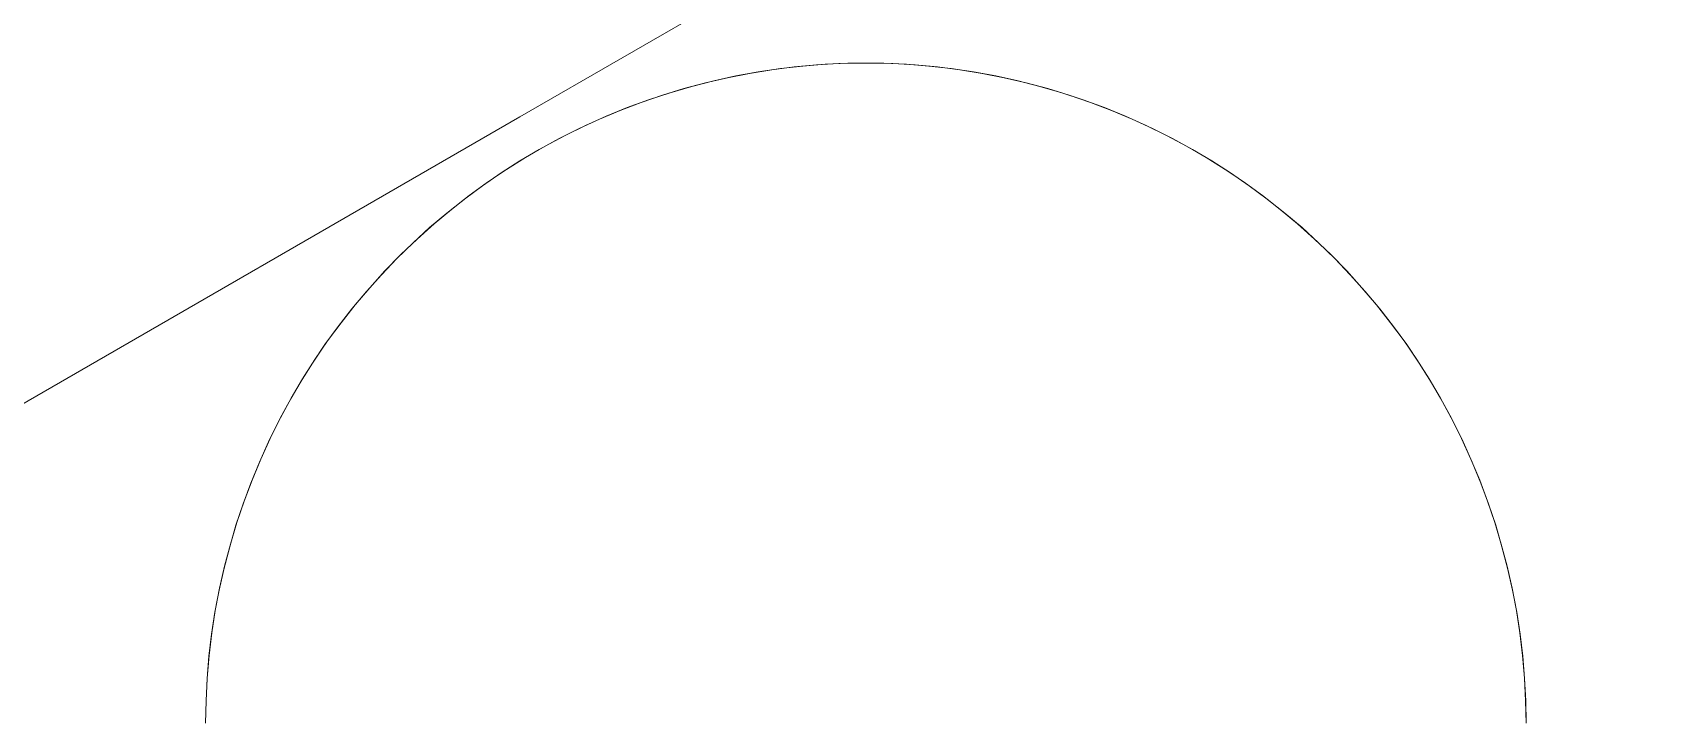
# Model space of a CAD drawing. Header units: millimetres. Extents: x -75 to 3710, y -20 to 2482.
# Drawn here: x 3265.49 to 3277.71, y 595.76 to 600.92 of the extents above; entities that cross this region are included whole.
import ezdxf

# ---------------------------------------------------------------- set-up
doc = ezdxf.new("R2010")
doc.units = ezdxf.units.MM
doc.layers.add('ZANO_R', color=7, linetype='Continuous', lineweight=0)

msp = doc.modelspace()

# ---------------------------------------------------------------- linework, layer by layer
at = {"layer": 'ZANO_R'}
for p, q in [((3269.137, 600.294), (3285.704, 609.859)), ((3270.691, 600.588), (3270.856, 600.62)), ((3270.753, 600.601), (3270.92, 600.631)), ((3270.753, 600.601), (3270.92, 600.631)), ((3270.753, 600.601), (3270.92, 600.631)), ((3270.856, 600.62), (3271.022, 600.647)), ((3270.92, 600.631), (3271.088, 600.656)), ((3270.92, 600.631), (3271.088, 600.656)), ((3270.92, 600.631), (3271.088, 600.656)), ((3271.022, 600.647), (3271.189, 600.668)), ((3271.088, 600.656), (3271.255, 600.675)), ((3271.088, 600.656), (3271.255, 600.675)), ((3271.088, 600.656), (3271.255, 600.675)), ((3271.189, 600.668), (3271.357, 600.684)), ((3271.255, 600.675), (3271.422, 600.688)), ((3271.255, 600.675), (3271.422, 600.688)), ((3271.255, 600.675), (3271.422, 600.688)), ((3271.357, 600.684), (3271.524, 600.693)), ((3271.422, 600.688), (3271.59, 600.696)), ((3271.422, 600.688), (3271.59, 600.696)), ((3271.422, 600.688), (3271.59, 600.696)), ((3271.524, 600.693), (3271.693, 600.697)), ((3271.59, 600.696), (3271.759, 600.697)), ((3271.59, 600.696), (3271.759, 600.697)), ((3271.59, 600.696), (3271.759, 600.697)), ((3271.693, 600.697), (3271.861, 600.696)), ((3271.759, 600.697), (3271.927, 600.693)), ((3271.759, 600.697), (3271.927, 600.693)), ((3271.759, 600.697), (3271.927, 600.693)), ((3271.861, 600.696), (3272.029, 600.688)), ((3271.927, 600.693), (3272.095, 600.684)), ((3271.927, 600.693), (3272.095, 600.684)), ((3271.927, 600.693), (3272.095, 600.684)), ((3272.029, 600.688), (3272.196, 600.675)), ((3272.095, 600.684), (3272.262, 600.668)), ((3272.095, 600.684), (3272.262, 600.668)), ((3272.095, 600.684), (3272.262, 600.668)), ((3272.196, 600.675), (3272.364, 600.656)), ((3272.262, 600.668), (3272.429, 600.647)), ((3272.262, 600.668), (3272.429, 600.647)), ((3272.262, 600.668), (3272.429, 600.647)), ((3272.364, 600.656), (3272.531, 600.631)), ((3272.429, 600.647), (3272.595, 600.62)), ((3272.429, 600.647), (3272.595, 600.62)), ((3272.429, 600.647), (3272.595, 600.62)), ((3272.531, 600.631), (3272.698, 600.601)), ((3272.595, 600.62), (3272.76, 600.588)), ((3272.595, 600.62), (3272.76, 600.588)), ((3272.595, 600.62), (3272.76, 600.588)), ((3270.204, 600.457), (3270.365, 600.506)), ((3270.261, 600.475), (3270.423, 600.523)), ((3270.261, 600.475), (3270.423, 600.523)), ((3270.261, 600.475), (3270.423, 600.523)), ((3270.365, 600.506), (3270.527, 600.55)), ((3270.423, 600.523), (3270.588, 600.565)), ((3270.423, 600.523), (3270.588, 600.565)), ((3270.423, 600.523), (3270.588, 600.565)), ((3270.527, 600.55), (3270.691, 600.588)), ((3270.588, 600.565), (3270.753, 600.601)), ((3270.588, 600.565), (3270.753, 600.601)), ((3270.588, 600.565), (3270.753, 600.601)), ((3272.698, 600.601), (3272.864, 600.565)), ((3272.76, 600.588), (3272.924, 600.55)), ((3272.76, 600.588), (3272.924, 600.55)), ((3272.76, 600.588), (3272.924, 600.55)), ((3272.864, 600.565), (3273.028, 600.523)), ((3272.924, 600.55), (3273.086, 600.506)), ((3272.924, 600.55), (3273.086, 600.506)), ((3272.924, 600.55), (3273.086, 600.506)), ((3273.028, 600.523), (3273.191, 600.475)), ((3273.086, 600.506), (3273.247, 600.457)), ((3273.086, 600.506), (3273.247, 600.457)), ((3273.086, 600.506), (3273.247, 600.457)), ((3269.784, 600.3), (3269.941, 600.364)), ((3269.784, 600.3), (3269.941, 600.364)), ((3269.784, 600.3), (3269.941, 600.364)), ((3269.888, 600.343), (3270.045, 600.403)), ((3269.941, 600.364), (3270.1, 600.422)), ((3269.941, 600.364), (3270.1, 600.422)), ((3269.941, 600.364), (3270.1, 600.422)), ((3270.045, 600.403), (3270.204, 600.457)), ((3270.1, 600.422), (3270.261, 600.475)), ((3270.1, 600.422), (3270.261, 600.475)), ((3270.1, 600.422), (3270.261, 600.475)), ((3273.191, 600.475), (3273.352, 600.422)), ((3273.247, 600.457), (3273.406, 600.403)), ((3273.247, 600.457), (3273.406, 600.403)), ((3273.247, 600.457), (3273.406, 600.403)), ((3273.352, 600.422), (3273.511, 600.364)), ((3273.406, 600.403), (3273.563, 600.343)), ((3273.406, 600.403), (3273.563, 600.343)), ((3273.406, 600.403), (3273.563, 600.343)), ((3273.511, 600.364), (3273.668, 600.3)), ((3251.812, 590.291), (3269.137, 600.294)), ((3269.58, 600.207), (3269.733, 600.278)), ((3269.629, 600.23), (3269.784, 600.3)), ((3269.629, 600.23), (3269.784, 600.3)), ((3269.629, 600.23), (3269.784, 600.3)), ((3269.733, 600.278), (3269.888, 600.343)), ((3273.563, 600.343), (3273.718, 600.278)), ((3273.563, 600.343), (3273.718, 600.278)), ((3273.563, 600.343), (3273.718, 600.278)), ((3273.668, 600.3), (3273.822, 600.23)), ((3273.718, 600.278), (3273.871, 600.207)), ((3273.718, 600.278), (3273.871, 600.207)), ((3273.718, 600.278), (3273.871, 600.207)), ((3269.282, 600.051), (3269.43, 600.132)), ((3269.327, 600.076), (3269.477, 600.156)), ((3269.327, 600.076), (3269.477, 600.156)), ((3269.327, 600.076), (3269.477, 600.156)), ((3269.43, 600.132), (3269.58, 600.207)), ((3269.477, 600.156), (3269.629, 600.23)), ((3269.477, 600.156), (3269.629, 600.23)), ((3269.477, 600.156), (3269.629, 600.23)), ((3273.822, 600.23), (3273.975, 600.156)), ((3273.871, 600.207), (3274.021, 600.132)), ((3273.871, 600.207), (3274.021, 600.132)), ((3273.871, 600.207), (3274.021, 600.132)), ((3273.975, 600.156), (3274.124, 600.076)), ((3274.021, 600.132), (3274.169, 600.051)), ((3274.021, 600.132), (3274.169, 600.051)), ((3274.021, 600.132), (3274.169, 600.051)), ((3269.138, 599.965), (3269.282, 600.051)), ((3269.18, 599.991), (3269.327, 600.076)), ((3269.18, 599.991), (3269.327, 600.076)), ((3269.18, 599.991), (3269.327, 600.076)), ((3274.124, 600.076), (3274.271, 599.991)), ((3274.169, 600.051), (3274.314, 599.965)), ((3274.169, 600.051), (3274.314, 599.965)), ((3274.169, 600.051), (3274.314, 599.965)), ((3268.857, 599.779), (3268.996, 599.875)), ((3268.896, 599.807), (3269.037, 599.901)), ((3268.896, 599.807), (3269.037, 599.901)), ((3268.896, 599.807), (3269.037, 599.901)), ((3268.996, 599.875), (3269.138, 599.965)), ((3269.037, 599.901), (3269.18, 599.991)), ((3269.037, 599.901), (3269.18, 599.991)), ((3269.037, 599.901), (3269.18, 599.991)), ((3274.271, 599.991), (3274.415, 599.901)), ((3274.314, 599.965), (3274.455, 599.875)), ((3274.314, 599.965), (3274.455, 599.875)), ((3274.314, 599.965), (3274.455, 599.875)), ((3274.415, 599.901), (3274.555, 599.807)), ((3274.455, 599.875), (3274.594, 599.779)), ((3274.455, 599.875), (3274.594, 599.779)), ((3274.455, 599.875), (3274.594, 599.779)), ((3268.722, 599.679), (3268.857, 599.779)), ((3268.759, 599.707), (3268.896, 599.807)), ((3268.759, 599.707), (3268.896, 599.807)), ((3268.759, 599.707), (3268.896, 599.807)), ((3274.555, 599.807), (3274.692, 599.707)), ((3274.594, 599.779), (3274.729, 599.679)), ((3274.594, 599.779), (3274.729, 599.679)), ((3274.594, 599.779), (3274.729, 599.679)), ((3268.59, 599.575), (3268.722, 599.679)), ((3268.625, 599.603), (3268.759, 599.707)), ((3268.625, 599.603), (3268.759, 599.707)), ((3268.625, 599.603), (3268.759, 599.707)), ((3274.692, 599.707), (3274.826, 599.603)), ((3274.729, 599.679), (3274.861, 599.575)), ((3274.729, 599.679), (3274.861, 599.575)), ((3274.729, 599.679), (3274.861, 599.575)), ((3268.462, 599.466), (3268.59, 599.575)), ((3268.495, 599.494), (3268.625, 599.603)), ((3268.495, 599.494), (3268.625, 599.603)), ((3268.495, 599.494), (3268.625, 599.603)), ((3274.826, 599.603), (3274.956, 599.494)), ((3274.861, 599.575), (3274.989, 599.466)), ((3274.861, 599.575), (3274.989, 599.466)), ((3274.861, 599.575), (3274.989, 599.466)), ((3268.338, 599.353), (3268.462, 599.466)), ((3268.369, 599.381), (3268.495, 599.494)), ((3268.369, 599.381), (3268.495, 599.494)), ((3268.369, 599.381), (3268.495, 599.494)), ((3274.956, 599.494), (3275.083, 599.381)), ((3274.989, 599.466), (3275.113, 599.353)), ((3274.989, 599.466), (3275.113, 599.353)), ((3274.989, 599.466), (3275.113, 599.353)), ((3268.128, 599.143), (3268.246, 599.264)), ((3268.128, 599.143), (3268.246, 599.264)), ((3268.128, 599.143), (3268.246, 599.264)), ((3268.217, 599.235), (3268.338, 599.353)), ((3268.246, 599.264), (3268.369, 599.381)), ((3268.246, 599.264), (3268.369, 599.381)), ((3268.246, 599.264), (3268.369, 599.381)), ((3275.083, 599.381), (3275.205, 599.264)), ((3275.113, 599.353), (3275.234, 599.235)), ((3275.113, 599.353), (3275.234, 599.235)), ((3275.113, 599.353), (3275.234, 599.235)), ((3275.205, 599.264), (3275.323, 599.143)), ((3268.014, 599.017), (3268.128, 599.143)), ((3268.014, 599.017), (3268.128, 599.143)), ((3268.014, 599.017), (3268.128, 599.143)), ((3268.101, 599.114), (3268.217, 599.235)), ((3275.234, 599.235), (3275.35, 599.114)), ((3275.234, 599.235), (3275.35, 599.114)), ((3275.234, 599.235), (3275.35, 599.114)), ((3275.323, 599.143), (3275.437, 599.017)), ((3267.904, 598.888), (3268.014, 599.017)), ((3267.904, 598.888), (3268.014, 599.017)), ((3267.904, 598.888), (3268.014, 599.017)), ((3267.989, 598.989), (3268.101, 599.114)), ((3275.35, 599.114), (3275.462, 598.989)), ((3275.35, 599.114), (3275.462, 598.989)), ((3275.35, 599.114), (3275.462, 598.989)), ((3275.437, 599.017), (3275.547, 598.888)), ((3267.881, 598.859), (3267.989, 598.989)), ((3275.462, 598.989), (3275.57, 598.859)), ((3275.462, 598.989), (3275.57, 598.859)), ((3275.462, 598.989), (3275.57, 598.859)), ((3267.778, 598.727), (3267.881, 598.859)), ((3267.799, 598.755), (3267.904, 598.888)), ((3267.799, 598.755), (3267.904, 598.888)), ((3267.799, 598.755), (3267.904, 598.888)), ((3275.547, 598.888), (3275.652, 598.755)), ((3275.57, 598.859), (3275.673, 598.727)), ((3275.57, 598.859), (3275.673, 598.727)), ((3275.57, 598.859), (3275.673, 598.727)), ((3267.679, 598.591), (3267.778, 598.727)), ((3267.699, 598.619), (3267.799, 598.755)), ((3267.699, 598.619), (3267.799, 598.755)), ((3267.699, 598.619), (3267.799, 598.755)), ((3275.652, 598.755), (3275.753, 598.619)), ((3275.673, 598.727), (3275.772, 598.591)), ((3275.673, 598.727), (3275.772, 598.591)), ((3275.673, 598.727), (3275.772, 598.591)), ((3267.585, 598.451), (3267.679, 598.591)), ((3267.603, 598.479), (3267.699, 598.619)), ((3267.603, 598.479), (3267.699, 598.619)), ((3267.603, 598.479), (3267.699, 598.619)), ((3275.753, 598.619), (3275.848, 598.479)), ((3275.772, 598.591), (3275.866, 598.451)), ((3275.772, 598.591), (3275.866, 598.451)), ((3275.772, 598.591), (3275.866, 598.451)), ((3267.496, 598.309), (3267.585, 598.451)), ((3267.512, 598.336), (3267.603, 598.479)), ((3267.512, 598.336), (3267.603, 598.479)), ((3267.512, 598.336), (3267.603, 598.479)), ((3275.848, 598.479), (3275.939, 598.336)), ((3275.866, 598.451), (3275.956, 598.309)), ((3275.866, 598.451), (3275.956, 598.309)), ((3275.866, 598.451), (3275.956, 598.309)), ((3267.411, 598.163), (3267.496, 598.309)), ((3267.426, 598.19), (3267.512, 598.336)), ((3267.426, 598.19), (3267.512, 598.336)), ((3267.426, 598.19), (3267.512, 598.336)), ((3275.939, 598.336), (3276.025, 598.19)), ((3275.956, 598.309), (3276.04, 598.163)), ((3275.956, 598.309), (3276.04, 598.163)), ((3275.956, 598.309), (3276.04, 598.163)), ((3267.332, 598.015), (3267.411, 598.163)), ((3267.345, 598.041), (3267.426, 598.19)), ((3267.345, 598.041), (3267.426, 598.19)), ((3267.345, 598.041), (3267.426, 598.19)), ((3276.025, 598.19), (3276.106, 598.041)), ((3276.04, 598.163), (3276.119, 598.015)), ((3276.04, 598.163), (3276.119, 598.015)), ((3276.04, 598.163), (3276.119, 598.015)), ((3267.269, 597.889), (3267.345, 598.041)), ((3267.269, 597.889), (3267.345, 598.041)), ((3267.269, 597.889), (3267.345, 598.041)), ((3276.106, 598.041), (3276.182, 597.889)), ((3267.257, 597.864), (3267.332, 598.015)), ((3276.119, 598.015), (3276.194, 597.864)), ((3276.119, 598.015), (3276.194, 597.864)), ((3276.119, 598.015), (3276.194, 597.864)), ((3267.188, 597.711), (3267.257, 597.864)), ((3267.199, 597.735), (3267.269, 597.889)), ((3267.199, 597.735), (3267.269, 597.889)), ((3267.199, 597.735), (3267.269, 597.889)), ((3276.182, 597.889), (3276.252, 597.735)), ((3276.194, 597.864), (3276.263, 597.711)), ((3276.194, 597.864), (3276.263, 597.711)), ((3276.194, 597.864), (3276.263, 597.711)), ((3267.124, 597.555), (3267.188, 597.711)), ((3267.134, 597.578), (3267.199, 597.735)), ((3267.134, 597.578), (3267.199, 597.735)), ((3267.134, 597.578), (3267.199, 597.735)), ((3276.252, 597.735), (3276.318, 597.578)), ((3276.263, 597.711), (3276.327, 597.555)), ((3276.263, 597.711), (3276.327, 597.555)), ((3276.263, 597.711), (3276.327, 597.555)), ((3267.066, 597.399), (3267.124, 597.555)), ((3267.074, 597.42), (3267.134, 597.578)), ((3267.074, 597.42), (3267.134, 597.578)), ((3267.074, 597.42), (3267.134, 597.578)), ((3276.318, 597.578), (3276.377, 597.42)), ((3276.327, 597.555), (3276.385, 597.399)), ((3276.327, 597.555), (3276.385, 597.399)), ((3276.327, 597.555), (3276.385, 597.399)), ((3267.013, 597.24), (3267.066, 597.399)), ((3267.019, 597.259), (3267.074, 597.42)), ((3267.019, 597.259), (3267.074, 597.42)), ((3267.019, 597.259), (3267.074, 597.42)), ((3276.377, 597.42), (3276.432, 597.259)), ((3276.385, 597.399), (3276.438, 597.24)), ((3276.385, 597.399), (3276.438, 597.24)), ((3276.385, 597.399), (3276.438, 597.24)), ((3266.966, 597.079), (3267.013, 597.24)), ((3266.971, 597.097), (3267.019, 597.259)), ((3266.971, 597.097), (3267.019, 597.259)), ((3266.971, 597.097), (3267.019, 597.259)), ((3276.432, 597.259), (3276.48, 597.097)), ((3276.438, 597.24), (3276.485, 597.079)), ((3276.438, 597.24), (3276.485, 597.079)), ((3276.438, 597.24), (3276.485, 597.079)), ((3266.924, 596.918), (3266.966, 597.079)), ((3266.928, 596.933), (3266.971, 597.097)), ((3266.928, 596.933), (3266.971, 597.097)), ((3266.928, 596.933), (3266.971, 597.097)), ((3276.48, 597.097), (3276.524, 596.933)), ((3276.485, 597.079), (3276.527, 596.918)), ((3276.485, 597.079), (3276.527, 596.918)), ((3276.485, 597.079), (3276.527, 596.918)), ((3266.887, 596.754), (3266.924, 596.918)), ((3266.89, 596.768), (3266.928, 596.933)), ((3266.89, 596.768), (3266.928, 596.933)), ((3266.89, 596.768), (3266.928, 596.933)), ((3276.524, 596.933), (3276.561, 596.768)), ((3276.527, 596.918), (3276.564, 596.754)), ((3276.527, 596.918), (3276.564, 596.754)), ((3276.527, 596.918), (3276.564, 596.754)), ((3266.856, 596.59), (3266.887, 596.754)), ((3266.858, 596.601), (3266.89, 596.768)), ((3266.858, 596.601), (3266.89, 596.768)), ((3266.858, 596.601), (3266.89, 596.768)), ((3276.561, 596.768), (3276.593, 596.601)), ((3276.564, 596.754), (3276.595, 596.59)), ((3276.564, 596.754), (3276.595, 596.59)), ((3276.564, 596.754), (3276.595, 596.59)), ((3266.831, 596.425), (3266.856, 596.59)), ((3266.832, 596.434), (3266.858, 596.601)), ((3266.832, 596.434), (3266.858, 596.601)), ((3266.832, 596.434), (3266.858, 596.601)), ((3276.593, 596.601), (3276.619, 596.434)), ((3276.595, 596.59), (3276.62, 596.425)), ((3276.595, 596.59), (3276.62, 596.425)), ((3276.595, 596.59), (3276.62, 596.425)), ((3266.811, 596.259), (3266.831, 596.425)), ((3266.812, 596.265), (3266.832, 596.434)), ((3266.812, 596.265), (3266.832, 596.434)), ((3266.812, 596.265), (3266.832, 596.434)), ((3276.619, 596.434), (3276.639, 596.265)), ((3276.62, 596.425), (3276.64, 596.259)), ((3276.62, 596.425), (3276.64, 596.259)), ((3276.62, 596.425), (3276.64, 596.259)), ((3266.797, 596.096), (3266.812, 596.265)), ((3266.797, 596.096), (3266.812, 596.265)), ((3266.797, 596.096), (3266.812, 596.265)), ((3266.797, 596.092), (3266.811, 596.259)), ((3276.639, 596.265), (3276.654, 596.096)), ((3276.64, 596.259), (3276.654, 596.092)), ((3276.64, 596.259), (3276.654, 596.092)), ((3276.64, 596.259), (3276.654, 596.092)), ((3266.789, 595.927), (3266.797, 596.096)), ((3266.789, 595.927), (3266.797, 596.096)), ((3266.789, 595.927), (3266.797, 596.096)), ((3266.789, 595.925), (3266.797, 596.092)), ((3276.654, 596.096), (3276.662, 595.927)), ((3276.654, 596.092), (3276.663, 595.925)), ((3276.654, 596.092), (3276.663, 595.925)), ((3276.654, 596.092), (3276.663, 595.925)), ((3266.786, 595.758), (3266.789, 595.927)), ((3266.786, 595.758), (3266.789, 595.927)), ((3266.786, 595.758), (3266.789, 595.927)), ((3266.786, 595.758), (3266.789, 595.925)), ((3276.662, 595.927), (3276.665, 595.758)), ((3276.663, 595.925), (3276.665, 595.758)), ((3276.663, 595.925), (3276.665, 595.758)), ((3276.663, 595.925), (3276.665, 595.758))]:
    msp.add_line(p, q, dxfattribs=at)

doc.saveas('drawing.dxf')
